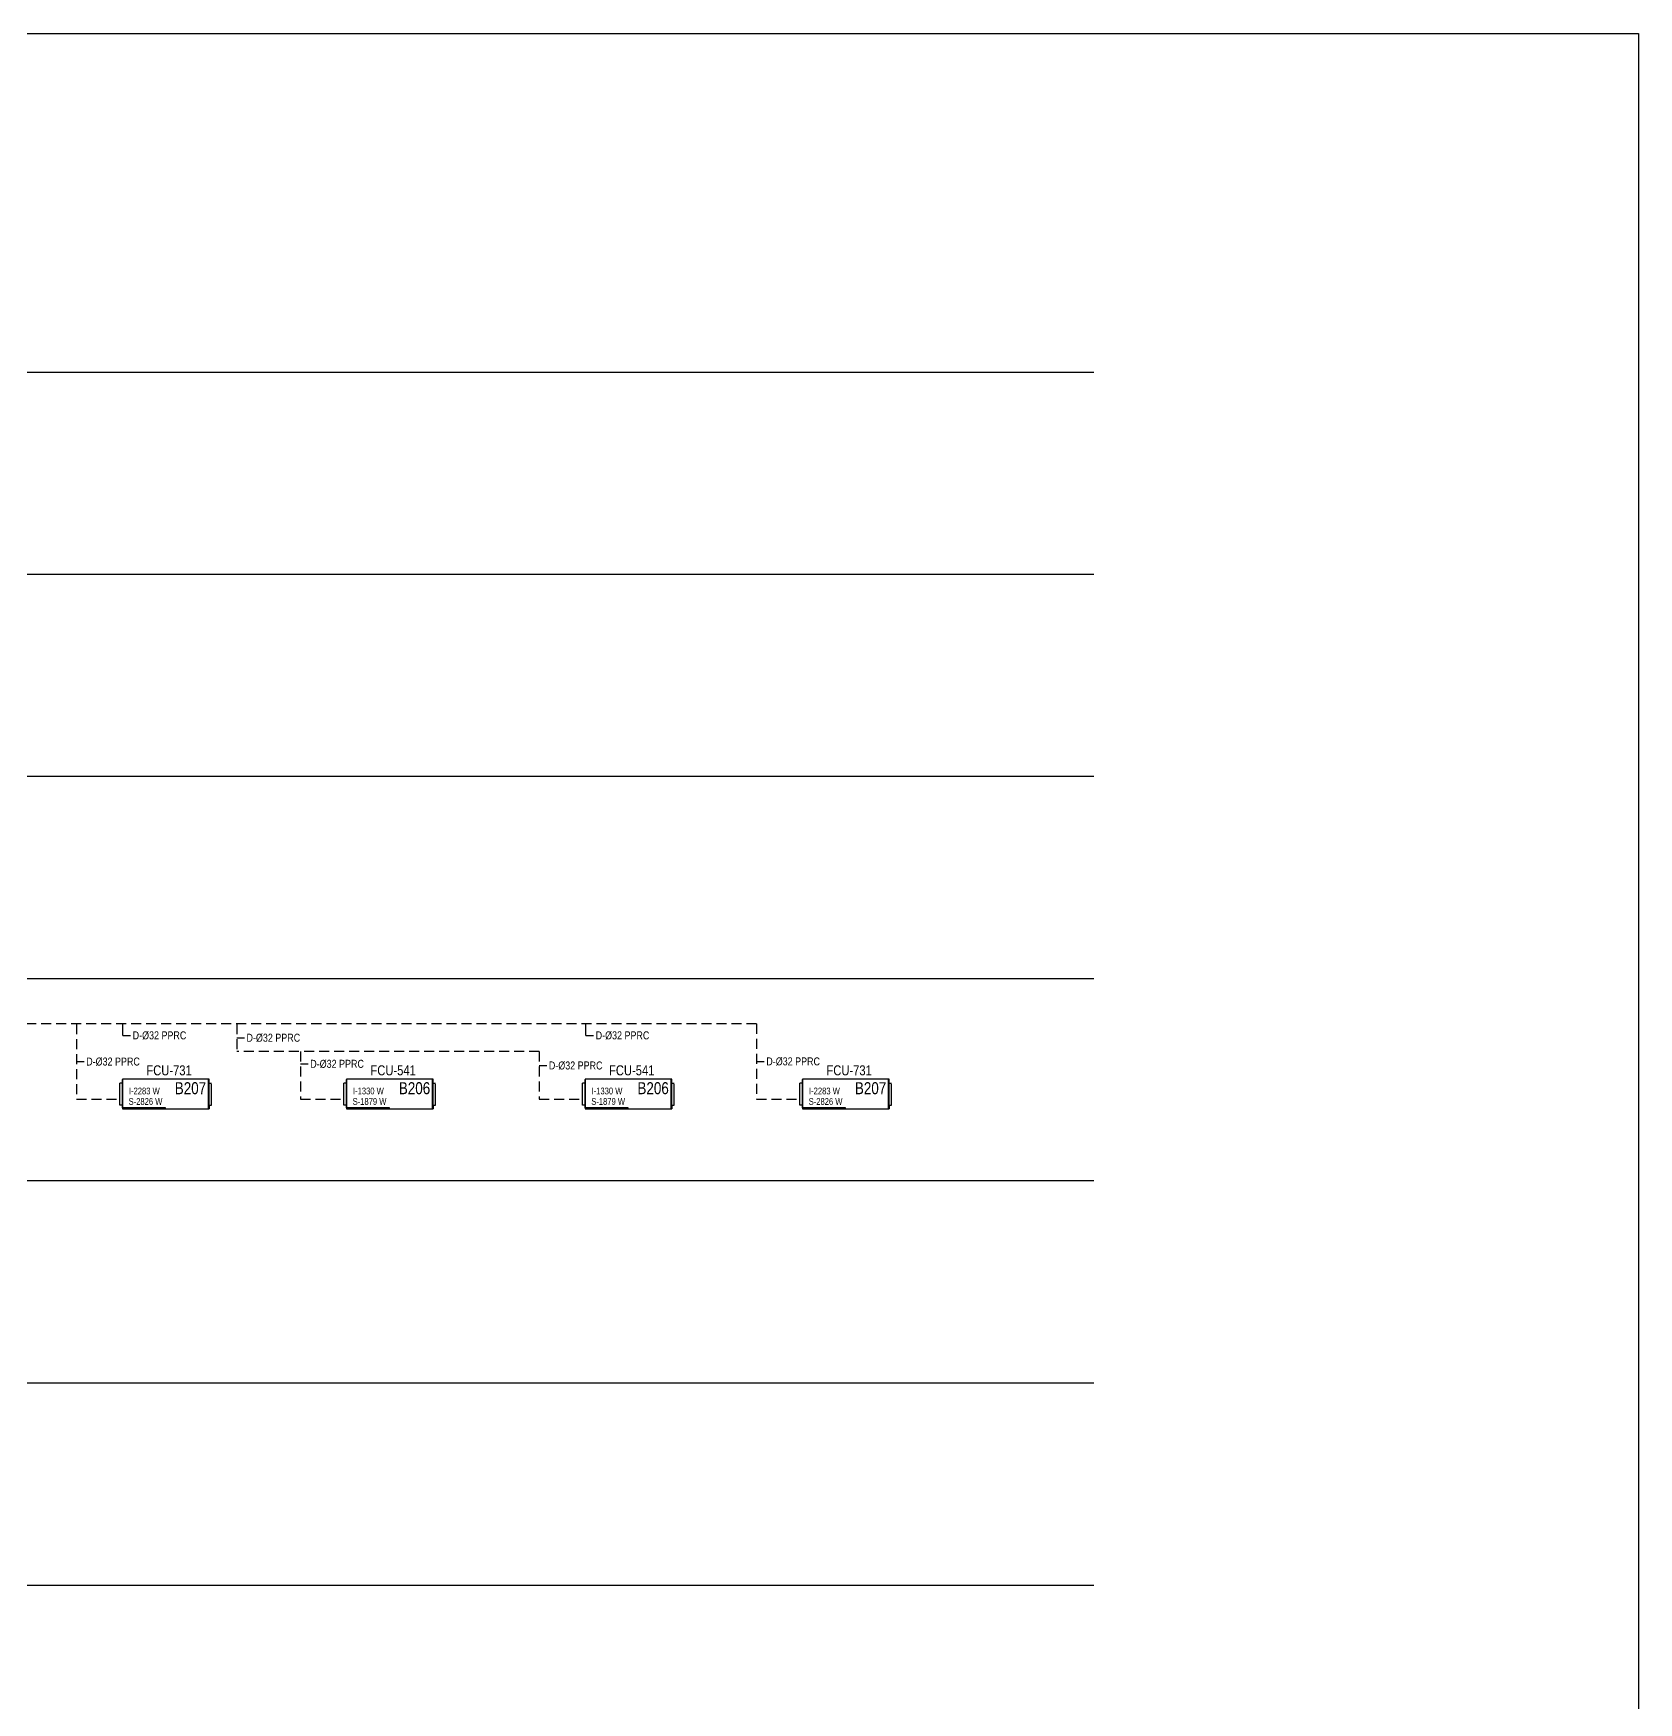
# Model space of a CAD drawing. Header units: centimetres. Extents: x -8730 to 48594, y -13 to 19987.
# Drawn here: x 33945 to 37956, y 4950 to 9120 of the extents above; entities that cross this region are included whole.
import ezdxf
from ezdxf.enums import TextEntityAlignment as Align

# ---------------------------------------------------------------- set-up
doc = ezdxf.new("R2010")
doc.units = ezdxf.units.CM
doc.header["$MEASUREMENT"] = 0
doc.linetypes.add('DASHED', pattern=[75, 50, -25])
doc.linetypes.add('Hidden', pattern=[0.714375, 0.47625, -0.238125])
for name, color, linetype, lineweight in [('1-BASLIK', 53, 'Continuous', 25), ('T-DRENAJ', 40, 'Hidden', 30), ('T-MAHAL', 120, 'Continuous', 15), ('T-STEXT', 181, 'Continuous', 15)]:
    doc.layers.add(name, color=color, linetype=linetype, lineweight=lineweight)
for name, color, linetype in [('T-DTEXT', 9, 'Continuous'), ('T-FC', 150, 'Continuous'), ('T-FC-NUMARA', 62, 'Continuous'), ('T-ITEXT', 32, 'Continuous'), ('T-TEXT', 85, 'Continuous')]:
    doc.layers.add(name, color=color, linetype=linetype)
doc.styles.add('ARIAL', font='arial.ttf')
doc.styles.add('LUCIDASANS', font='arial.ttf', dxfattribs={"width": 0.8})

# ---------------------------------------------------------------- blocks, each defined once
blk = doc.blocks.new('FANCOIL-DWD')
at = {"linetype": 'DASHED'}
blk.add_line((-114.3, -71.5), (-114.3, -16.4), dxfattribs=at)
for p, q in [((-108.1, -16.4), (-114.3, -16.4)), ((-114.3, -69.1), (-114.3, -18.8)), ((-108.1, -71.5), (-108.1, -7)), ((-108.1, -7), (108.1, -7)), ((-106.8, -80.9), (-106.8, -7)), ((108.1, -7), (108.1, -80.9)), ((108.1, -14.1), (108.1, -7.7)), ((108.1, -16.4), (114.6, -16.4)), ((108.1, -71), (108.1, -16.9)), ((114.6, -71.5), (114.6, -16.4)), ((-108.1, -71.5), (-114.3, -71.5)), ((-108.1, -71.5), (-108.1, -80.9)), ((108.1, -80.9), (-108.1, -80.9)), ((0.9, -80.9), (0.9, -78.2)), ((0.9, -78.2), (108.1, -78.2)), ((108.1, -78), (108.1, -71.5)), ((108.1, -71.5), (114.6, -71.5))]:
    blk.add_line(p, q)

msp = doc.modelspace()

# ---------------------------------------------------------------- linework, layer by layer
at = {"layer": '1-BASLIK'}
msp.add_lwpolyline([(-6103.8, 9120.4), (37956, 9120.4), (37956, 3226.7), (-6103.8, 3226.7)], close=True, dxfattribs=at)
at = {"layer": 'T-DRENAJ', "linetype": 'DASHED', "lineweight": -3, "ltscale": 0.5}
for p, q in [((35752.4, 6646), (26683.4, 6646)), ((34053.2, 6645.2), (34053.2, 6457.3)), ((34453.7, 6645.2), (34453.7, 6576.3)), ((35752.4, 6646), (35752.4, 6457.3)), ((35209.1, 6576.3), (34453.7, 6576.3)), ((34613, 6576.3), (34613, 6457.3)), ((35209.1, 6576.3), (35209.1, 6457.3)), ((34053.2, 6457.3), (34161.5, 6457.3)), ((34613, 6457.3), (34721.3, 6457.3)), ((35209.1, 6457.3), (35317.4, 6457.3)), ((35752.4, 6457.3), (35860.7, 6457.3))]:
    msp.add_line(p, q, dxfattribs=at)
at = {"layer": 'T-DTEXT'}
for p, q in [((34169.3, 6616.7), (34169.3, 6646)), ((35326.1, 6616.7), (35326.1, 6646)), ((34169.3, 6616.7), (34188.2, 6616.7)), ((34453.7, 6610.8), (34472.7, 6610.8)), ((35326.1, 6616.7), (35345.1, 6616.7)), ((34053.2, 6551.3), (34072.2, 6551.3)), ((35752.4, 6551.6), (35771.3, 6551.6)), ((34613, 6545.5), (34632, 6545.5)), ((35209.1, 6541.5), (35228.1, 6541.5))]:
    msp.add_line(p, q, dxfattribs=at)
at = {"layer": 'T-TEXT', "color": 7}
for p, q in [((36595.3, 8273.4), (-5138.2, 8273.4)), ((36595.3, 7768.4), (-5138.2, 7768.4)), ((36595.3, 7263.4), (-5138.2, 7263.4)), ((36595.3, 6758.4), (-5138.2, 6758.4)), ((36595.3, 6253.4), (-5138.2, 6253.4)), ((-5138.2, 5748.4), (36595.3, 5748.4)), ((-5138.2, 5243.4), (36595.3, 5243.4))]:
    msp.add_line(p, q, dxfattribs=at)

# ---------------------------------------------------------------- block references
at = {"layer": 'T-FC', "xscale": -1}
for p in [(34276.2, 6514), (34835.9, 6514), (35432.1, 6514), (35975.3, 6514)]:
    msp.add_blockref('FANCOIL-DWD', p, dxfattribs=at)

# ---------------------------------------------------------------- texts
at = {"layer": 'T-DTEXT', "style": 'LUCIDASANS', "width": 0.8}
for p in [(34193.5, 6606.8), (34477.9, 6600.9), (35350.3, 6606.8), (34077.4, 6541.4), (34637.2, 6535.7), (35233.3, 6531.6), (35776.6, 6541.8)]:
    msp.add_text('D-%%C32 PPRC', height=20, dxfattribs=at).set_placement(p)
at = {"layer": 'T-FC-NUMARA', "color": 30, "style": 'ARIAL', "width": 0.8}
for p in [(34227.8, 6516.9), (35926.9, 6516.9)]:
    msp.add_text('FCU-731', height=25, dxfattribs=at).set_placement(p)
at = {"layer": 'T-FC-NUMARA', "color": 210, "style": 'ARIAL', "width": 0.8}
for p in [(34787.6, 6516.9), (35383.7, 6516.9)]:
    msp.add_text('FCU-541', height=25, dxfattribs=at).set_placement(p)
at = {"layer": 'T-ITEXT', "color": 30, "style": 'ARIAL', "width": 0.8}
for p in [(34261.2, 6469.3), (35960.4, 6469.3)]:
    msp.add_text('I-2283 W', height=17, dxfattribs=at).set_placement(p, align=Align.RIGHT)
at = {"layer": 'T-ITEXT', "color": 210, "style": 'ARIAL', "width": 0.8}
for p in [(34821, 6469.3), (35417.1, 6469.3)]:
    msp.add_text('I-1330 W', height=17, dxfattribs=at).set_placement(p, align=Align.RIGHT)
at = {"layer": 'T-MAHAL', "style": 'LUCIDASANS', "width": 0.8}
for s, p in [('B207', (34377.1, 6484.8)), ('B206', (34936.9, 6484.8)), ('B206', (35533, 6484.8)), ('B207', (36076.3, 6484.8))]:
    msp.add_text(s, height=30, dxfattribs=at).set_placement(p, align=Align.MIDDLE_RIGHT)
at = {"layer": 'T-STEXT', "color": 30, "style": 'ARIAL', "width": 0.8}
for p in [(34267.8, 6443.1), (35966.9, 6443.1)]:
    msp.add_text('S-2826 W', height=17, dxfattribs=at).set_placement(p, align=Align.RIGHT)
at = {"layer": 'T-STEXT', "color": 210, "style": 'ARIAL', "width": 0.8}
for p in [(34827.5, 6443.1), (35423.7, 6443.1)]:
    msp.add_text('S-1879 W', height=17, dxfattribs=at).set_placement(p, align=Align.RIGHT)

doc.saveas('drawing.dxf')
